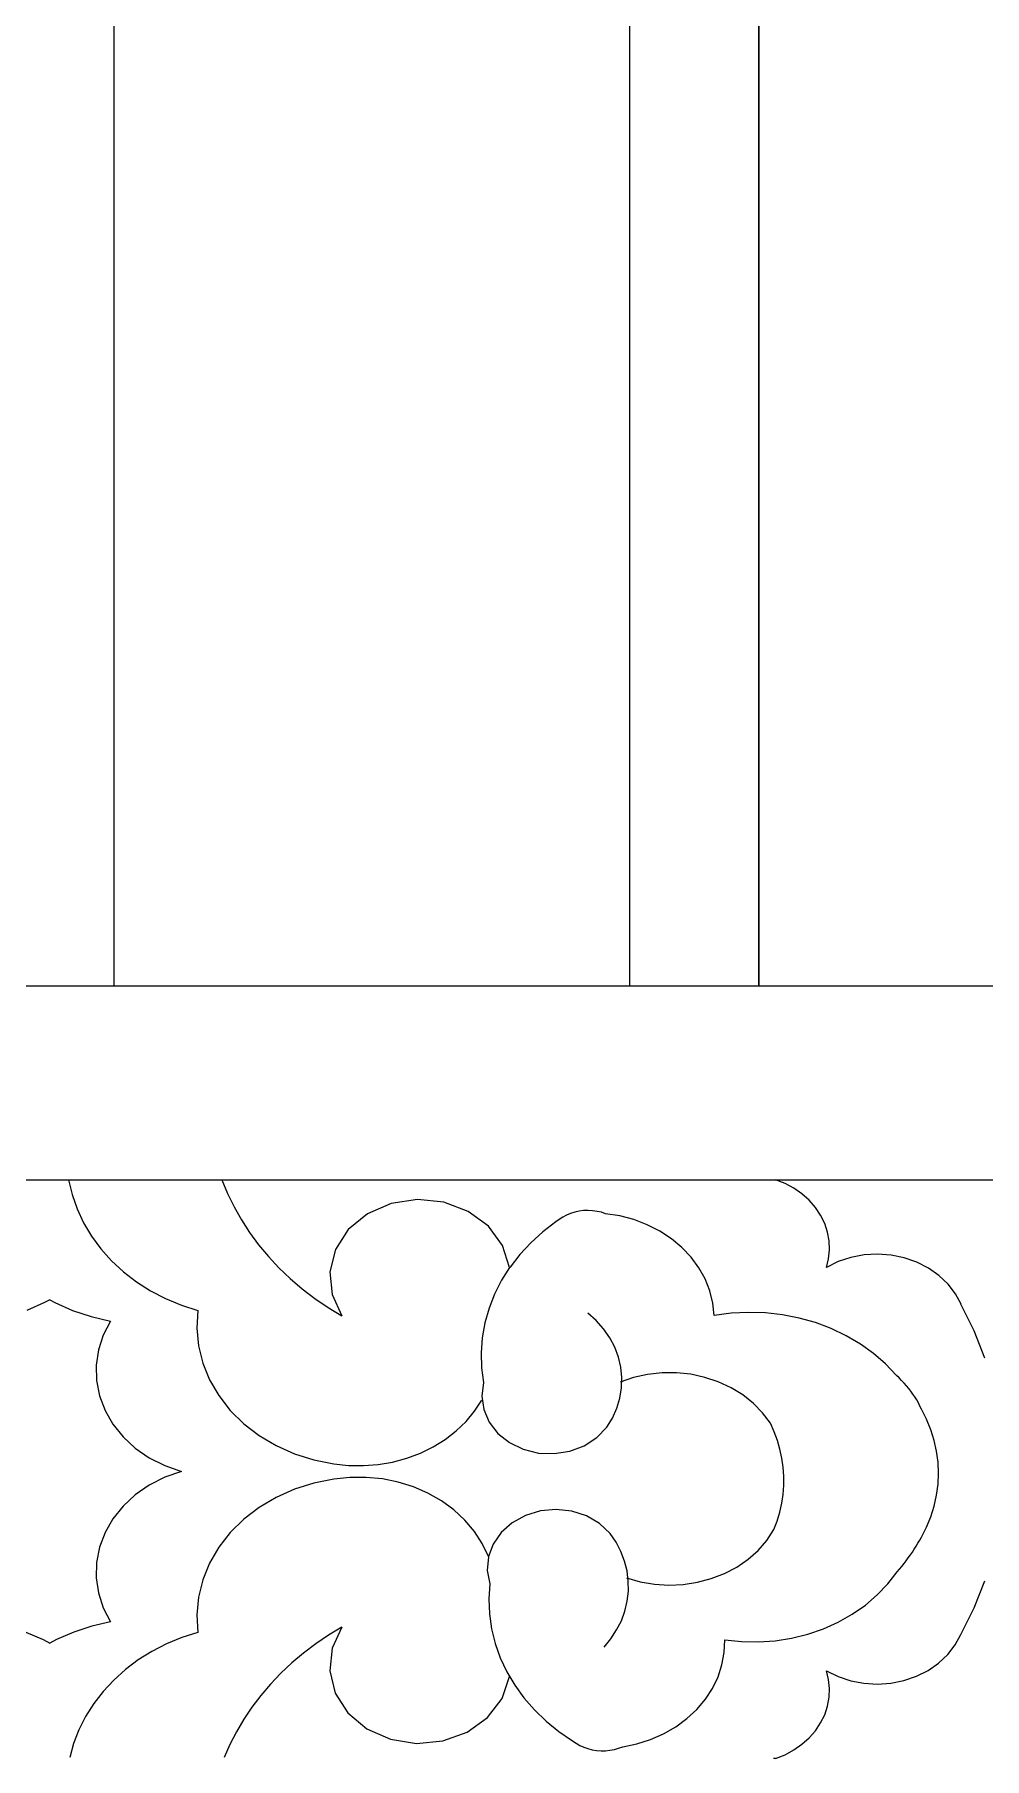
# Model space of a CAD drawing. Extents: x 1188826 to 1909461, y 608442 to 1651179.
# Drawn here: x 1666941.8 to 1667089.1, y 1032543.6 to 1032811.1 of the extents above; entities that cross this region are included whole.
import ezdxf

# ---------------------------------------------------------------- set-up
doc = ezdxf.new("R2010")
doc.units = 0
doc.header["$LTSCALE"] = 1000
doc.header["$MEASUREMENT"] = 0
doc.layers.add('窗', color=4, linetype='Continuous')
doc.layers.add('立面线', color=40, linetype='Continuous')

# ---------------------------------------------------------------- blocks, each defined once
blk = doc.blocks.new('EHYTERHT5EHTER')
at = {"layer": '窗', "ltscale": 3}
blk.add_lwpolyline([(83569.73, -228180.6), (84504.99, -228180.6), (84504.99, -229130.6), (83569.73, -229130.6)], close=True, dxfattribs=at)

msp = doc.modelspace()

# ---------------------------------------------------------------- linework, layer by layer
at = {"layer": '立面线'}
for p, q in [((1666954.15, 1032663.42), (1666954.15, 1033613.42)), ((1667034.15, 1032663.42), (1667034.15, 1033613.42)), ((1667054.15, 1032663.42), (1667054.15, 1033613.42)), ((1669039.81, 1032663.42), (1660727.54, 1032663.42)), ((1660758.89, 1032633.42), (1669008.6, 1032633.42)), ((1666947.1, 1032633.42), (1666947.63, 1032631.14)), ((1666970.88, 1032633.42), (1666971.75, 1032631.3)), ((1667058.19, 1032632.83), (1667056.74, 1032633.42)), ((1667059.56, 1032632.09), (1667058.19, 1032632.83)), ((1666947.63, 1032631.14), (1666948.4, 1032628.9)), ((1666971.75, 1032631.3), (1666972.75, 1032629.23)), ((1667001.19, 1032630.35), (1666997.12, 1032629.73)), ((1667005.29, 1032629.93), (1667001.19, 1032630.35)), ((1667060.82, 1032631.22), (1667059.56, 1032632.09)), ((1667061.94, 1032630.22), (1667060.82, 1032631.22)), ((1667062.91, 1032629.11), (1667061.94, 1032630.22)), ((1666948.4, 1032628.9), (1666949.41, 1032626.74)), ((1666972.75, 1032629.23), (1666973.89, 1032627.2)), ((1666993.44, 1032628.12), (1666990.47, 1032625.67)), ((1666997.12, 1032629.73), (1666993.44, 1032628.12)), ((1667009.07, 1032628.5), (1667005.29, 1032629.93)), ((1667012.2, 1032626.19), (1667009.07, 1032628.5)), ((1667023.72, 1032627.62), (1667023.17, 1032627.26)), ((1667024.32, 1032627.93), (1667023.72, 1032627.62)), ((1667024.94, 1032628.19), (1667024.32, 1032627.93)), ((1667025.6, 1032628.39), (1667024.94, 1032628.19)), ((1667026.27, 1032628.54), (1667025.6, 1032628.39)), ((1667026.96, 1032628.62), (1667026.27, 1032628.54)), ((1667027.66, 1032628.64), (1667026.96, 1032628.62)), ((1667028.35, 1032628.61), (1667027.66, 1032628.64)), ((1667029.04, 1032628.51), (1667028.35, 1032628.61)), ((1667029.71, 1032628.36), (1667029.04, 1032628.51)), ((1667030.36, 1032628.14), (1667029.71, 1032628.36)), ((1667032.59, 1032627.79), (1667030.36, 1032628.14)), ((1667034.76, 1032627.22), (1667032.59, 1032627.79)), ((1667063.72, 1032627.91), (1667062.91, 1032629.11)), ((1667064.35, 1032626.63), (1667063.72, 1032627.91)), ((1666949.41, 1032626.74), (1666950.64, 1032624.66)), ((1666950.64, 1032624.66), (1666952.1, 1032622.69)), ((1666973.89, 1032627.2), (1666975.17, 1032625.24)), ((1666975.17, 1032625.24), (1666976.56, 1032623.34)), ((1666990.47, 1032625.67), (1666988.46, 1032622.57)), ((1667014.4, 1032623.19), (1667012.2, 1032626.19)), ((1667020.62, 1032625.31), (1667018.75, 1032623.62)), ((1667022.66, 1032626.86), (1667020.62, 1032625.31)), ((1667023.17, 1032627.26), (1667022.66, 1032626.86)), ((1667036.83, 1032626.44), (1667034.76, 1032627.22)), ((1667038.78, 1032625.45), (1667036.83, 1032626.44)), ((1667040.58, 1032624.27), (1667038.78, 1032625.45)), ((1667064.79, 1032625.3), (1667064.35, 1032626.63)), ((1667065.04, 1032623.93), (1667064.79, 1032625.3)), ((1666952.1, 1032622.69), (1666953.76, 1032620.85)), ((1666976.56, 1032623.34), (1666978.08, 1032621.51)), ((1666988.46, 1032622.57), (1666987.6, 1032619.11)), ((1667015.49, 1032619.78), (1667014.4, 1032623.19)), ((1667018.75, 1032623.62), (1667017.05, 1032621.8)), ((1667042.2, 1032622.92), (1667040.58, 1032624.27)), ((1667043.63, 1032621.41), (1667042.2, 1032622.92)), ((1667064.95, 1032621.16), (1667065.09, 1032622.54)), ((1667065.09, 1032622.54), (1667065.04, 1032623.93)), ((1666953.76, 1032620.85), (1666955.6, 1032619.14)), ((1666978.08, 1032621.51), (1666979.72, 1032619.75)), ((1666979.72, 1032619.75), (1666981.47, 1032618.08)), ((1667015.49, 1032619.78), (1667014.25, 1032617.82)), ((1667015.55, 1032619.86), (1667015.49, 1032619.78)), ((1667017.05, 1032621.8), (1667015.55, 1032619.86)), ((1667044.84, 1032619.77), (1667043.63, 1032621.41)), ((1667045.81, 1032618.02), (1667044.84, 1032619.77)), ((1667064.61, 1032619.8), (1667064.95, 1032621.16)), ((1667066.44, 1032620.71), (1667064.61, 1032619.8)), ((1667068.4, 1032621.36), (1667066.44, 1032620.71)), ((1667070.45, 1032621.76), (1667068.4, 1032621.36)), ((1667072.55, 1032621.88), (1667070.45, 1032621.76)), ((1667074.64, 1032621.73), (1667072.55, 1032621.88)), ((1667076.69, 1032621.32), (1667074.64, 1032621.73)), ((1667078.64, 1032620.64), (1667076.69, 1032621.32)), ((1667080.45, 1032619.72), (1667078.64, 1032620.64)), ((1667082.07, 1032618.58), (1667080.45, 1032619.72)), ((1666955.6, 1032619.14), (1666957.63, 1032617.58)), ((1666957.63, 1032617.58), (1666959.81, 1032616.19)), ((1666981.47, 1032618.08), (1666983.33, 1032616.49)), ((1666987.6, 1032619.11), (1666987.95, 1032615.59)), ((1667014.25, 1032617.82), (1667013.16, 1032615.68)), ((1667046.54, 1032616.18), (1667045.81, 1032618.02)), ((1667083.48, 1032617.23), (1667082.07, 1032618.58)), ((1667084.63, 1032615.73), (1667083.48, 1032617.23)), ((1666943.36, 1032614.35), (1666940.62, 1032613.15)), ((1666944.17, 1032614.79), (1666943.36, 1032614.35)), ((1666944.17, 1032614.79), (1666944.98, 1032614.35)), ((1666944.98, 1032614.35), (1666947.72, 1032613.15)), ((1666959.81, 1032616.19), (1666962.13, 1032614.97)), ((1666962.13, 1032614.97), (1666964.58, 1032613.94)), ((1666964.58, 1032613.94), (1666967.12, 1032613.11)), ((1666983.33, 1032616.49), (1666985.29, 1032615)), ((1666985.29, 1032615), (1666987.35, 1032613.6)), ((1666987.95, 1032615.59), (1666989.49, 1032612.3)), ((1667013.16, 1032615.68), (1667012.29, 1032613.47)), ((1667047.01, 1032614.28), (1667046.54, 1032616.18)), ((1667047.22, 1032612.35), (1667047.01, 1032614.28)), ((1667085.5, 1032614.09), (1667084.63, 1032615.73)), ((1667087.51, 1032609.95), (1667085.46, 1032614.09)), ((1666947.72, 1032613.15), (1666950.6, 1032612.19)), ((1666950.6, 1032612.19), (1666953.57, 1032611.49)), ((1666953.57, 1032611.49), (1666952.45, 1032609.31)), ((1666967.12, 1032613.11), (1666966.98, 1032610.38)), ((1666987.35, 1032613.6), (1666989.49, 1032612.3)), ((1667012.29, 1032613.47), (1667011.64, 1032611.21)), ((1667028.91, 1032611.56), (1667027.61, 1032612.72)), ((1667030.06, 1032610.28), (1667028.91, 1032611.56)), ((1667049.85, 1032612.7), (1667047.22, 1032612.35)), ((1667052.5, 1032612.84), (1667049.85, 1032612.7)), ((1667055.17, 1032612.76), (1667052.5, 1032612.84)), ((1667057.81, 1032612.47), (1667055.17, 1032612.76)), ((1667060.4, 1032611.96), (1667057.81, 1032612.47)), ((1667062.93, 1032611.25), (1667060.4, 1032611.96)), ((1666952.45, 1032609.31), (1666951.71, 1032607.01)), ((1666966.98, 1032610.38), (1666967.25, 1032607.64)), ((1667011.23, 1032608.91), (1667011.06, 1032606.58)), ((1667011.64, 1032611.21), (1667011.23, 1032608.91)), ((1667031.02, 1032608.9), (1667030.06, 1032610.28)), ((1667031.8, 1032607.43), (1667031.02, 1032608.9)), ((1667065.37, 1032610.33), (1667062.93, 1032611.25)), ((1667067.69, 1032609.22), (1667065.37, 1032610.33)), ((1667069.88, 1032607.92), (1667067.69, 1032609.22)), ((1667089.2, 1032605.75), (1667087.51, 1032609.95)), ((1666951.71, 1032607.01), (1666951.36, 1032604.64)), ((1666967.25, 1032607.64), (1666967.91, 1032604.96)), ((1667011.06, 1032606.58), (1667011.12, 1032604.25)), ((1667032.38, 1032605.9), (1667031.8, 1032607.43)), ((1667071.92, 1032606.46), (1667069.88, 1032607.92)), ((1667073.79, 1032604.83), (1667071.92, 1032606.46)), ((1666951.36, 1032604.64), (1666951.42, 1032602.25)), ((1666967.91, 1032604.96), (1666968.96, 1032602.37)), ((1667011.12, 1032604.25), (1667011.42, 1032601.94)), ((1667032.75, 1032604.32), (1667032.38, 1032605.9)), ((1667032.91, 1032602.72), (1667032.75, 1032604.32)), ((1667039.12, 1032603.46), (1667036.89, 1032603.21)), ((1667041.36, 1032603.46), (1667039.12, 1032603.46)), ((1667043.58, 1032603.23), (1667041.36, 1032603.46)), ((1667045.76, 1032602.76), (1667043.58, 1032603.23)), ((1667075.46, 1032603.06), (1667073.79, 1032604.83)), ((1666951.42, 1032602.25), (1666951.88, 1032599.9)), ((1666968.96, 1032602.37), (1666970.39, 1032599.92)), ((1667011.42, 1032601.94), (1667011.15, 1032599.85)), ((1667032.59, 1032599.51), (1667032.85, 1032601.11)), ((1667034.72, 1032602.72), (1667032.64, 1032602.01)), ((1667032.85, 1032601.11), (1667032.91, 1032602.72)), ((1667036.89, 1032603.21), (1667034.72, 1032602.72)), ((1667047.85, 1032602.06), (1667045.76, 1032602.76)), ((1667049.82, 1032601.14), (1667047.85, 1032602.06)), ((1667051.64, 1032600.02), (1667049.82, 1032601.14)), ((1667075.88, 1032602.68), (1667075.46, 1032603.06)), ((1667076.28, 1032602.28), (1667075.88, 1032602.68)), ((1667076.66, 1032601.88), (1667076.28, 1032602.28)), ((1667077.02, 1032601.46), (1667076.66, 1032601.88)), ((1667077.37, 1032601.04), (1667077.02, 1032601.46)), ((1667077.71, 1032600.6), (1667077.37, 1032601.04)), ((1667078.02, 1032600.16), (1667077.71, 1032600.6)), ((1666951.88, 1032599.9), (1666952.74, 1032597.63)), ((1666970.39, 1032599.92), (1666972.16, 1032597.64)), ((1667010.06, 1032597.51), (1667011.19, 1032599.22)), ((1667011.15, 1032599.85), (1667011.46, 1032597.77)), ((1667031.44, 1032596.45), (1667032.11, 1032597.96)), ((1667032.11, 1032597.96), (1667032.59, 1032599.51)), ((1667053.28, 1032598.72), (1667051.64, 1032600.02)), ((1667054.72, 1032597.24), (1667053.28, 1032598.72)), ((1667078.32, 1032599.71), (1667078.02, 1032600.16)), ((1667078.61, 1032599.25), (1667078.32, 1032599.71)), ((1667078.87, 1032598.78), (1667078.61, 1032599.25)), ((1667079.11, 1032598.3), (1667078.87, 1032598.78)), ((1667079.34, 1032597.82), (1667079.11, 1032598.3)), ((1666952.74, 1032597.63), (1666953.97, 1032595.49)), ((1666953.97, 1032595.49), (1666955.55, 1032593.52)), ((1666972.16, 1032597.64), (1666974.25, 1032595.57)), ((1666974.25, 1032595.57), (1666976.64, 1032593.74)), ((1667007.2, 1032594.44), (1667008.73, 1032595.91)), ((1667008.73, 1032595.91), (1667010.06, 1032597.51)), ((1667011.46, 1032597.77), (1667012.32, 1032595.81)), ((1667012.32, 1032595.81), (1667013.68, 1032594.07)), ((1667030.57, 1032595.03), (1667031.44, 1032596.45)), ((1667055.93, 1032595.63), (1667054.72, 1032597.24)), ((1667056.52, 1032594.31), (1667055.93, 1032595.63)), ((1667080.14, 1032596.25), (1667079.34, 1032597.82)), ((1667080.8, 1032594.63), (1667080.14, 1032596.25)), ((1666955.55, 1032593.52), (1666957.44, 1032591.77)), ((1666976.64, 1032593.74), (1666979.27, 1032592.18)), ((1667003.64, 1032591.97), (1667005.49, 1032593.12)), ((1667005.49, 1032593.12), (1667007.2, 1032594.44)), ((1667013.68, 1032594.07), (1667015.48, 1032592.64)), ((1667015.48, 1032592.64), (1667017.61, 1032591.61)), ((1667027.05, 1032592.15), (1667029.01, 1032593.41)), ((1667029.01, 1032593.41), (1667030.57, 1032595.03)), ((1667057.01, 1032592.97), (1667056.52, 1032594.31)), ((1667057.41, 1032591.61), (1667057.01, 1032592.97)), ((1667081.32, 1032592.98), (1667080.8, 1032594.63)), ((1667081.69, 1032591.3), (1667081.32, 1032592.98)), ((1666957.44, 1032591.77), (1666959.61, 1032590.27)), ((1666959.61, 1032590.27), (1666962.02, 1032589.06)), ((1666979.27, 1032592.18), (1666982.11, 1032590.91)), ((1666982.11, 1032590.91), (1666985.11, 1032589.96)), ((1666985.11, 1032589.96), (1666988.23, 1032589.35)), ((1666997.34, 1032589.61), (1666999.54, 1032590.2)), ((1666999.54, 1032590.2), (1667001.64, 1032590.99)), ((1667001.64, 1032590.99), (1667003.64, 1032591.97)), ((1667017.61, 1032591.61), (1667019.96, 1032591.02)), ((1667019.96, 1032591.02), (1667022.41, 1032590.92)), ((1667022.41, 1032590.92), (1667024.81, 1032591.3)), ((1667024.81, 1032591.3), (1667027.05, 1032592.15)), ((1667057.71, 1032590.22), (1667057.41, 1032591.61)), ((1667057.9, 1032588.83), (1667057.71, 1032590.22)), ((1667081.92, 1032589.6), (1667081.69, 1032591.3)), ((1666962.02, 1032587.26), (1666959.61, 1032586.04)), ((1666962.02, 1032589.06), (1666964.6, 1032588.16)), ((1666964.6, 1032588.16), (1666962.02, 1032587.26)), ((1666988.23, 1032589.35), (1666990.51, 1032589.1)), ((1666990.73, 1032587.23), (1666988.23, 1032586.97)), ((1666990.51, 1032589.1), (1666992.8, 1032589.06)), ((1666993.25, 1032587.24), (1666990.73, 1032587.23)), ((1666992.8, 1032589.06), (1666995.09, 1032589.23)), ((1666995.75, 1032587), (1666993.25, 1032587.24)), ((1666995.09, 1032589.23), (1666997.34, 1032589.61)), ((1667058, 1032587.42), (1667057.9, 1032588.83)), ((1667057.99, 1032586.02), (1667058, 1032587.42)), ((1667081.99, 1032587.89), (1667081.92, 1032589.6)), ((1667081.92, 1032586.18), (1667081.99, 1032587.89)), ((1666957.44, 1032584.55), (1666955.55, 1032582.8)), ((1666959.61, 1032586.04), (1666957.44, 1032584.55)), ((1666982.11, 1032585.4), (1666979.27, 1032584.14)), ((1666985.11, 1032586.35), (1666982.11, 1032585.4)), ((1666988.23, 1032586.97), (1666985.11, 1032586.35)), ((1666998.2, 1032586.5), (1666995.75, 1032587)), ((1667000.57, 1032585.76), (1666998.2, 1032586.5)), ((1667002.82, 1032584.78), (1667000.57, 1032585.76)), ((1667004.91, 1032583.58), (1667002.82, 1032584.78)), ((1667057.68, 1032583.22), (1667057.89, 1032584.61)), ((1667057.89, 1032584.61), (1667057.99, 1032586.02)), ((1667081.69, 1032584.48), (1667081.92, 1032586.18)), ((1666955.55, 1032582.8), (1666953.97, 1032580.83)), ((1666976.64, 1032582.58), (1666974.25, 1032580.75)), ((1666979.27, 1032584.14), (1666976.64, 1032582.58)), ((1667006.83, 1032582.18), (1667004.91, 1032583.58)), ((1667008.54, 1032580.6), (1667006.83, 1032582.18)), ((1667020.25, 1032582.03), (1667017.94, 1032581.34)), ((1667022.69, 1032582.25), (1667020.25, 1032582.03)), ((1667025.11, 1032581.98), (1667022.69, 1032582.25)), ((1667027.41, 1032581.25), (1667025.11, 1032581.98)), ((1667056.96, 1032580.47), (1667057.37, 1032581.83)), ((1667057.37, 1032581.83), (1667057.68, 1032583.22)), ((1667080.8, 1032581.14), (1667081.32, 1032582.8)), ((1667081.32, 1032582.8), (1667081.69, 1032584.48)), ((1666953.97, 1032580.83), (1666952.74, 1032578.69)), ((1666974.25, 1032580.75), (1666972.16, 1032578.68)), ((1667010.02, 1032578.86), (1667008.54, 1032580.6)), ((1667015.88, 1032580.21), (1667014.18, 1032578.7)), ((1667017.94, 1032581.34), (1667015.88, 1032580.21)), ((1667029.44, 1032580.07), (1667027.41, 1032581.25)), ((1667031.1, 1032578.53), (1667029.44, 1032580.07)), ((1667056.46, 1032579.13), (1667056.96, 1032580.47)), ((1667079.34, 1032577.96), (1667080.14, 1032579.53)), ((1667080.14, 1032579.53), (1667080.8, 1032581.14)), ((1666952.74, 1032578.69), (1666951.88, 1032576.42)), ((1666972.16, 1032578.68), (1666970.39, 1032576.4)), ((1667011.25, 1032576.97), (1667010.02, 1032578.86)), ((1667012.22, 1032574.98), (1667011.25, 1032576.97)), ((1667012.93, 1032576.89), (1667012.22, 1032574.98)), ((1667014.18, 1032578.7), (1667012.93, 1032576.89)), ((1667032.01, 1032577.17), (1667031.1, 1032578.53)), ((1667032.75, 1032575.74), (1667032.01, 1032577.17)), ((1667054.01, 1032575.92), (1667055.35, 1032577.46)), ((1667055.35, 1032577.46), (1667056.46, 1032579.13)), ((1667078.24, 1032576.1), (1667078.53, 1032576.56)), ((1667078.53, 1032576.56), (1667078.81, 1032577.02)), ((1667078.81, 1032577.02), (1667079.08, 1032577.49)), ((1667079.08, 1032577.49), (1667079.34, 1032577.96)), ((1666951.42, 1032574.06), (1666951.36, 1032571.68)), ((1666951.88, 1032576.42), (1666951.42, 1032574.06)), ((1666968.96, 1032573.94), (1666967.91, 1032571.35)), ((1666970.39, 1032576.4), (1666968.96, 1032573.94)), ((1667012.2, 1032574.89), (1667012.02, 1032572.8)), ((1667012.22, 1032574.98), (1667012.2, 1032574.89)), ((1667033.31, 1032574.25), (1667032.75, 1032575.74)), ((1667033.7, 1032572.72), (1667033.31, 1032574.25)), ((1667050.71, 1032573.33), (1667052.46, 1032574.54)), ((1667052.46, 1032574.54), (1667054.01, 1032575.92)), ((1667076.31, 1032573.44), (1667076.65, 1032573.87)), ((1667076.65, 1032573.87), (1667076.99, 1032574.31)), ((1667076.99, 1032574.31), (1667077.31, 1032574.75)), ((1667077.31, 1032574.75), (1667077.63, 1032575.2)), ((1667077.63, 1032575.2), (1667077.94, 1032575.65)), ((1667077.94, 1032575.65), (1667078.24, 1032576.1)), ((1666951.36, 1032571.68), (1666951.71, 1032569.31)), ((1666967.91, 1032571.35), (1666967.25, 1032568.67)), ((1667012.02, 1032572.8), (1667012.42, 1032570.73)), ((1667033.62, 1032571.66), (1667035.74, 1032571.05)), ((1667033.89, 1032571.16), (1667033.7, 1032572.72)), ((1667033.9, 1032569.6), (1667033.89, 1032571.16)), ((1667044.62, 1032570.96), (1667046.76, 1032571.53)), ((1667046.76, 1032571.53), (1667048.8, 1032572.33)), ((1667048.8, 1032572.33), (1667050.71, 1032573.33)), ((1667074.16, 1032570.73), (1667075.6, 1032572.59)), ((1667075.6, 1032572.59), (1667075.96, 1032573.01)), ((1667075.96, 1032573.01), (1667076.31, 1032573.44)), ((1667087.51, 1032567), (1667089.2, 1032571.21)), ((1666951.71, 1032569.31), (1666952.45, 1032567.01)), ((1666967.25, 1032568.67), (1666966.98, 1032565.94)), ((1667012.42, 1032570.73), (1667012.27, 1032568.41)), ((1667033.72, 1032568.04), (1667033.9, 1032569.6)), ((1667035.74, 1032571.05), (1667037.94, 1032570.67)), ((1667037.94, 1032570.67), (1667040.18, 1032570.52)), ((1667040.18, 1032570.52), (1667042.42, 1032570.62)), ((1667042.42, 1032570.62), (1667044.62, 1032570.96)), ((1667070.65, 1032567.42), (1667072.5, 1032569)), ((1667072.5, 1032569), (1667074.16, 1032570.73)), ((1666952.45, 1032567.01), (1666953.57, 1032564.82)), ((1666966.98, 1032565.94), (1666967.12, 1032563.2)), ((1667012.27, 1032568.41), (1667012.36, 1032566.08)), ((1667012.36, 1032566.08), (1667012.69, 1032563.77)), ((1667032.81, 1032565.01), (1667033.36, 1032566.5)), ((1667033.36, 1032566.5), (1667033.72, 1032568.04)), ((1667066.45, 1032564.78), (1667068.63, 1032566.01)), ((1667068.63, 1032566.01), (1667070.65, 1032567.42)), ((1667085.46, 1032562.87), (1667087.51, 1032567)), ((1666940.46, 1032563.23), (1666943.14, 1032562.08)), ((1666947.88, 1032563.23), (1666945.2, 1032562.08)), ((1666950.68, 1032564.15), (1666947.88, 1032563.23)), ((1666953.57, 1032564.82), (1666950.68, 1032564.15)), ((1666967.12, 1032563.2), (1666964.65, 1032562.4)), ((1666989.49, 1032564.01), (1666987.42, 1032562.76)), ((1666989.49, 1032564.01), (1666987.96, 1032560.75)), ((1667012.69, 1032563.77), (1667013.25, 1032561.49)), ((1667031.19, 1032562.2), (1667032.08, 1032563.57)), ((1667032.08, 1032563.57), (1667032.81, 1032565.01)), ((1667061.71, 1032562.91), (1667064.14, 1032563.75)), ((1667064.14, 1032563.75), (1667066.45, 1032564.78)), ((1666943.14, 1032562.08), (1666944.17, 1032561.52)), ((1666945.2, 1032562.08), (1666944.17, 1032561.52)), ((1666962.28, 1032561.41), (1666960.02, 1032560.25)), ((1666964.65, 1032562.4), (1666962.28, 1032561.41)), ((1666985.43, 1032561.42), (1666983.53, 1032559.98)), ((1666987.42, 1032562.76), (1666985.43, 1032561.42)), ((1666987.96, 1032560.75), (1666987.6, 1032557.24)), ((1667013.25, 1032561.49), (1667014.03, 1032559.26)), ((1667030.14, 1032560.92), (1667031.19, 1032562.2)), ((1667048.76, 1032560.09), (1667048.84, 1032562.02)), ((1667048.84, 1032562.02), (1667051.43, 1032561.76)), ((1667051.43, 1032561.76), (1667054.04, 1032561.71)), ((1667054.04, 1032561.71), (1667056.64, 1032561.89)), ((1667056.64, 1032561.89), (1667059.21, 1032562.29)), ((1667059.21, 1032562.29), (1667061.71, 1032562.91)), ((1667083.42, 1032559.75), (1667084.58, 1032561.24)), ((1667084.58, 1032561.24), (1667085.46, 1032562.87)), ((1666957.89, 1032558.92), (1666955.91, 1032557.44)), ((1666960.02, 1032560.25), (1666957.89, 1032558.92)), ((1666981.72, 1032558.46), (1666980.01, 1032556.85)), ((1666983.53, 1032559.98), (1666981.72, 1032558.46)), ((1667014.03, 1032559.26), (1667015.04, 1032557.09)), ((1667047.8, 1032556.3), (1667048.41, 1032558.17)), ((1667048.41, 1032558.17), (1667048.76, 1032560.09)), ((1667080.38, 1032557.29), (1667082.01, 1032558.42)), ((1667082.01, 1032558.42), (1667083.42, 1032559.75)), ((1666954.09, 1032555.8), (1666952.44, 1032554.04)), ((1666955.91, 1032557.44), (1666954.09, 1032555.8)), ((1666978.41, 1032555.17), (1666976.91, 1032553.42)), ((1666980.01, 1032556.85), (1666978.41, 1032555.17)), ((1666987.6, 1032557.24), (1666988.44, 1032553.79)), ((1667014.31, 1032552.95), (1667015.46, 1032556.33)), ((1667015.04, 1032557.09), (1667016.27, 1032555.01)), ((1667046.94, 1032554.5), (1667047.8, 1032556.3)), ((1667064.95, 1032555.89), (1667064.61, 1032557.25)), ((1667064.61, 1032557.25), (1667066.43, 1032556.35)), ((1667065.09, 1032554.51), (1667064.95, 1032555.89)), ((1667066.43, 1032556.35), (1667068.38, 1032555.69)), ((1667068.38, 1032555.69), (1667070.42, 1032555.3)), ((1667070.42, 1032555.3), (1667072.51, 1032555.17)), ((1667072.51, 1032555.17), (1667074.59, 1032555.31)), ((1667074.59, 1032555.31), (1667076.63, 1032555.72)), ((1667076.63, 1032555.72), (1667078.58, 1032556.38)), ((1667078.58, 1032556.38), (1667080.38, 1032557.29)), ((1666952.44, 1032554.04), (1666950.99, 1032552.16)), ((1666976.91, 1032553.42), (1666975.53, 1032551.6)), ((1666988.44, 1032553.79), (1666990.42, 1032550.71)), ((1667012.07, 1032550), (1667014.31, 1032552.95)), ((1667016.27, 1032555.01), (1667017.7, 1032553.03)), ((1667017.7, 1032553.03), (1667019.33, 1032551.16)), ((1667044.51, 1032551.24), (1667045.84, 1032552.81)), ((1667045.84, 1032552.81), (1667046.94, 1032554.5)), ((1667064.79, 1032551.75), (1667065.04, 1032553.12)), ((1667065.04, 1032553.12), (1667065.09, 1032554.51)), ((1666949.73, 1032550.17), (1666948.69, 1032548.1)), ((1666950.99, 1032552.16), (1666949.73, 1032550.17)), ((1666975.53, 1032551.6), (1666974.27, 1032549.72)), ((1666990.42, 1032550.71), (1666993.36, 1032548.24)), ((1667008.92, 1032547.74), (1667012.07, 1032550)), ((1667019.33, 1032551.16), (1667021.14, 1032549.42)), ((1667041.25, 1032548.55), (1667042.97, 1032549.81)), ((1667042.97, 1032549.81), (1667044.51, 1032551.24)), ((1667063.72, 1032549.14), (1667064.35, 1032550.42)), ((1667064.35, 1032550.42), (1667064.79, 1032551.75)), ((1666948.69, 1032548.1), (1666947.87, 1032545.96)), ((1666973.12, 1032547.78), (1666972.1, 1032545.79)), ((1666974.27, 1032549.72), (1666973.12, 1032547.78)), ((1666993.36, 1032548.24), (1666997.01, 1032546.62)), ((1667005.13, 1032546.35), (1667008.92, 1032547.74)), ((1667021.14, 1032549.42), (1667023.12, 1032547.83)), ((1667023.12, 1032547.83), (1667025.25, 1032546.38)), ((1667037.35, 1032546.59), (1667039.37, 1032547.47)), ((1667039.37, 1032547.47), (1667041.25, 1032548.55)), ((1667061.94, 1032546.83), (1667062.91, 1032547.94)), ((1667062.91, 1032547.94), (1667063.72, 1032549.14)), ((1666947.87, 1032545.96), (1666947.27, 1032543.76)), ((1666972.1, 1032545.79), (1666971.21, 1032543.76)), ((1666997.01, 1032546.62), (1667001.05, 1032545.97)), ((1667001.05, 1032545.97), (1667005.13, 1032546.35)), ((1667025.25, 1032546.38), (1667025.78, 1032546)), ((1667025.78, 1032546), (1667026.36, 1032545.66)), ((1667026.36, 1032545.66), (1667026.97, 1032545.38)), ((1667026.97, 1032545.38), (1667027.62, 1032545.16)), ((1667027.62, 1032545.16), (1667028.28, 1032544.99)), ((1667028.28, 1032544.99), (1667028.97, 1032544.87)), ((1667028.97, 1032544.87), (1667029.66, 1032544.82)), ((1667029.66, 1032544.82), (1667030.36, 1032544.83)), ((1667030.36, 1032544.83), (1667031.05, 1032544.9)), ((1667031.05, 1032544.9), (1667031.73, 1032545.03)), ((1667031.73, 1032545.03), (1667032.39, 1032545.22)), ((1667032.39, 1032545.22), (1667033.02, 1032545.46)), ((1667033.02, 1032545.46), (1667035.23, 1032545.91)), ((1667035.23, 1032545.91), (1667037.35, 1032546.59)), ((1667058.19, 1032544.22), (1667059.56, 1032544.96)), ((1667059.56, 1032544.96), (1667060.82, 1032545.83)), ((1667060.82, 1032545.83), (1667061.94, 1032546.83)), ((1667056.73, 1032543.63), (1667056.38, 1032543.63)), ((1667056.73, 1032543.63), (1667058.19, 1032544.22))]:
    msp.add_line(p, q, dxfattribs=at)

# ---------------------------------------------------------------- block references
at = {"layer": '窗'}
msp.add_blockref('EHYTERHT5EHTER', (1583484.46, 1261794.02), dxfattribs=at)

doc.saveas('drawing.dxf')
